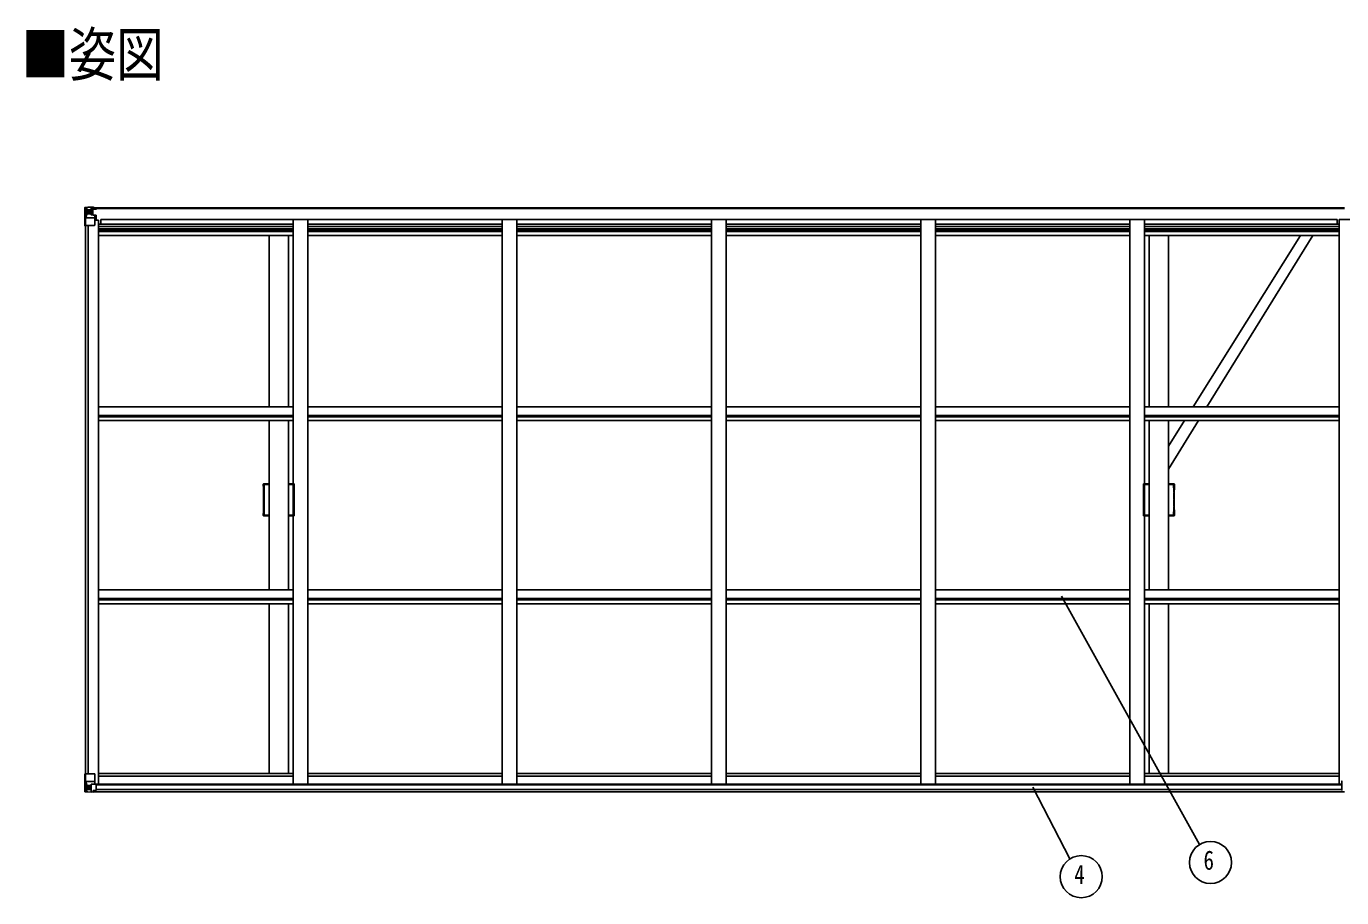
# Model space of a CAD drawing. Units: millimetres, scale not verified. Extents: x -14718 to 14718, y -10395 to 10395.
# Drawn here: x -8561 to -4060, y -63 to 2920 of the extents above; entities that cross this region are included whole.
import ezdxf
from ezdxf.enums import TextEntityAlignment as Align

# ---------------------------------------------------------------- set-up
doc = ezdxf.new("R2010")
doc.units = ezdxf.units.MM
doc.header["$LTSCALE"] = 40
for name, color, linetype in [('0-2_USER1', 3, 'Continuous'), ('0-3_YKK_11E', 7, 'Continuous'), ('0-5_YKK_13', 4, 'Continuous'), ('0-6_YKK_A1', 4, 'Continuous'), ('0-7_YKK_D', 6, 'Continuous')]:
    doc.layers.add(name, color=color, linetype=linetype)
doc.styles.add('ＭＳ ゴシック', font='')
doc.styles.get('ＭＳ ゴシック').set_extended_font_data('MS Gothic')

msp = doc.modelspace()

# ---------------------------------------------------------------- linework, layer by layer
at = {"layer": '0-3_YKK_11E'}
for p, q in [((-7748.41, 1354.08), (-7730.41, 1354.08)), ((-7745.21, 1351.88), (-7730.41, 1351.88)), ((-7664.41, 1354.08), (-7646.41, 1354.08)), ((-7664.41, 1351.88), (-7649.61, 1351.88)), ((-4736.41, 1354.08), (-4718.41, 1354.08)), ((-4733.21, 1351.88), (-4718.41, 1351.88)), ((-4652.41, 1354.08), (-4634.41, 1354.08)), ((-4652.41, 1351.88), (-4637.61, 1351.88)), ((-7730.41, 1244.08), (-7748.41, 1244.08)), ((-7730.41, 1246.28), (-7745.21, 1246.28)), ((-7649.61, 1246.28), (-7664.41, 1246.28)), ((-7646.41, 1244.08), (-7664.41, 1244.08)), ((-4718.41, 1244.08), (-4736.41, 1244.08)), ((-4718.41, 1246.28), (-4733.21, 1246.28)), ((-4637.61, 1246.28), (-4652.41, 1246.28)), ((-4634.41, 1244.08), (-4652.41, 1244.08))]:
    msp.add_line(p, q, dxfattribs=at)
for points in [[(-7747.71, 1248.78), (-7747.71, 1258.28), (-7747.81, 1258.51), (-7747.91, 1258.73), (-7747.91, 1274.43), (-7747.81, 1274.66), (-7747.71, 1274.88), (-7747.71, 1275.28), (-7747.81, 1275.51), (-7747.91, 1275.73), (-7747.91, 1298.43), (-7747.81, 1298.66), (-7747.71, 1298.88), (-7747.71, 1299.28), (-7747.81, 1299.51), (-7747.91, 1299.73), (-7747.91, 1322.43), (-7747.81, 1322.66), (-7747.71, 1322.88), (-7747.71, 1323.28), (-7747.81, 1323.51), (-7747.91, 1323.73), (-7747.91, 1339.43), (-7747.81, 1339.66), (-7747.71, 1339.88), (-7747.71, 1349.38)], [(-7647.11, 1349.38), (-7647.11, 1339.88), (-7647.01, 1339.66), (-7646.91, 1339.43), (-7646.91, 1323.73), (-7647.01, 1323.51), (-7647.11, 1323.28), (-7647.11, 1322.88), (-7647.01, 1322.66), (-7646.91, 1322.43), (-7646.91, 1299.73), (-7647.01, 1299.51), (-7647.11, 1299.28), (-7647.11, 1298.88), (-7647.01, 1298.66), (-7646.91, 1298.43), (-7646.91, 1275.73), (-7647.01, 1275.51), (-7647.11, 1275.28), (-7647.11, 1274.88), (-7647.01, 1274.66), (-7646.91, 1274.43), (-7646.91, 1258.73), (-7647.01, 1258.51), (-7647.11, 1258.28), (-7647.11, 1248.78)], [(-4735.71, 1248.78), (-4735.71, 1258.28), (-4735.81, 1258.51), (-4735.91, 1258.73), (-4735.91, 1274.43), (-4735.81, 1274.66), (-4735.71, 1274.88), (-4735.71, 1275.28), (-4735.81, 1275.51), (-4735.91, 1275.73), (-4735.91, 1298.43), (-4735.81, 1298.66), (-4735.71, 1298.88), (-4735.71, 1299.28), (-4735.81, 1299.51), (-4735.91, 1299.73), (-4735.91, 1322.43), (-4735.81, 1322.66), (-4735.71, 1322.88), (-4735.71, 1323.28), (-4735.81, 1323.51), (-4735.91, 1323.73), (-4735.91, 1339.43), (-4735.81, 1339.66), (-4735.71, 1339.88), (-4735.71, 1349.38)], [(-4635.11, 1349.38), (-4635.11, 1339.88), (-4635.01, 1339.66), (-4634.91, 1339.43), (-4634.91, 1323.73), (-4635.01, 1323.51), (-4635.11, 1323.28), (-4635.11, 1322.88), (-4635.01, 1322.66), (-4634.91, 1322.43), (-4634.91, 1299.73), (-4635.01, 1299.51), (-4635.11, 1299.28), (-4635.11, 1298.88), (-4635.01, 1298.66), (-4634.91, 1298.43), (-4634.91, 1275.73), (-4635.01, 1275.51), (-4635.11, 1275.28), (-4635.11, 1274.88), (-4635.01, 1274.66), (-4634.91, 1274.43), (-4634.91, 1258.73), (-4635.01, 1258.51), (-4635.11, 1258.28), (-4635.11, 1248.78)]]:
    msp.add_lwpolyline(points, dxfattribs=at)
for centre, radius, start, end in [((-7748.41, 1352.08), 2, 90, 181.08102), ((-10557.16, 1299.08), 2807.25, 358.91898, 1.08102), ((-7745.21, 1349.38), 2.5, 90, 180), ((-7649.61, 1349.38), 2.5, 0, 90), ((-7646.41, 1352.08), 2, 358.91898, 90), ((-4837.66, 1299.08), 2807.25, 178.91898, 181.08102), ((-4736.41, 1352.08), 2, 90, 181.08102), ((-7545.16, 1299.08), 2807.25, 358.91898, 1.08102), ((-4733.21, 1349.38), 2.5, 90, 180), ((-4637.61, 1349.38), 2.5, 0, 90), ((-4634.41, 1352.08), 2, 358.91898, 90), ((-1825.66, 1299.08), 2807.25, 178.91898, 181.08102), ((-7748.41, 1246.08), 2, 178.91898, 270), ((-7745.21, 1248.78), 2.5, 180, 270), ((-7649.61, 1248.78), 2.5, 270, 0), ((-7646.41, 1246.08), 2, 270, 1.08102), ((-4736.41, 1246.08), 2, 178.91898, 270), ((-4733.21, 1248.78), 2.5, 180, 270), ((-4637.61, 1248.78), 2.5, 270, 0), ((-4634.41, 1246.08), 2, 270, 1.08102)]:
    msp.add_arc(centre, radius, start, end, dxfattribs=at)
at = {"layer": '0-5_YKK_13'}
for p, q in [((-8361.41, 2298.83), (-8361.41, 2298.79)), ((-8360.47, 2299.83), (-8360.47, 2299.83)), ((-8360.47, 2299.78), (-8360.47, 2299.82)), ((-8351.5, 2300.21), (-8359.42, 2299.74)), ((-8358.56, 2298.77), (-8358.57, 2298.7)), ((-8358.57, 2238.12), (-8358.57, 2298.7)), ((-8354.6, 2295.33), (-8357.33, 2298.99)), ((-8339.41, 2301), (-8351.41, 2300.22)), ((-8332.91, 2301.52), (-8339.41, 2301.12)), ((-8339.41, 2275.02), (-8339.41, 2301.12)), ((-8339.41, 2300.23), (-8332.91, 2300.63)), ((-8332.91, 2299.71), (-8337.91, 2299.62)), ((-8337.41, 2296.08), (-8337.41, 2294.12)), ((-8329.41, 2296.08), (-8337.41, 2296.08)), ((-8329.41, 2296.05), (-8337.41, 2296.05)), ((-8332.91, 2300.63), (-8332.91, 2301.52)), ((-8332.91, 2300.12), (-8332.91, 2300.63)), ((-8332.91, 2300.12), (-8332.91, 2299.71)), ((-8332.91, 2299.71), (-8332.91, 2298.89)), ((-8327.91, 2299.32), (-8327.91, 2298.89)), ((-8327.61, 2299.32), (-8327.91, 2299.32)), ((-8327.61, 2299.32), (-8325.92, 2298.89)), ((-8327.41, 2295.82), (-8322.41, 2295.82)), ((-8327.41, 2294.21), (-8327.41, 2295.82)), ((-8322.41, 2296.74), (-8322.41, 2295.82)), ((-8322.41, 2295.82), (-8321.41, 2295.82)), ((-8321.41, 2295.82), (-8321.41, 2296.74)), ((-8321.41, 2295.82), (-8321.41, 2294.25)), ((-8358.02, 2265), (-8353.88, 2277.08)), ((-8358.02, 2265), (-8351.41, 2264.79)), ((-8353.74, 2291.82), (-8351.41, 2291.88)), ((-8353.74, 2278.35), (-8353.74, 2291.82)), ((-8351.41, 2278.32), (-8353.74, 2278.35)), ((-8351.41, 2291.88), (-8339.41, 2291.88)), ((-8351.41, 2278.32), (-8339.41, 2278.32)), ((-8351.41, 2278.32), (-8351.41, 2278.32)), ((-8351.41, 2264.79), (-8327.41, 2264.79)), ((-8345.93, 2284.68), (-8345.93, 2283.72)), ((-8340.41, 2291.88), (-8339.41, 2291.88)), ((-8337.91, 2295.41), (-8339.41, 2295.41)), ((-8337.91, 2291.88), (-8339.41, 2291.88)), ((-8337.91, 2278.32), (-8339.41, 2278.32)), ((-8338.58, 2274.76), (-8328.24, 2273.11)), ((-8338.58, 2274.13), (-8338.58, 2274.76)), ((-8328.24, 2272.47), (-8338.58, 2274.13)), ((-8337.41, 2295.05), (-8337.91, 2295.05)), ((-8333.91, 2290.12), (-8337.91, 2290.12)), ((-8333.91, 2281.91), (-8337.91, 2281.91)), ((-8337.8, 2293.75), (-8333.91, 2293.75)), ((-8327.41, 2294.21), (-8337.41, 2294.12)), ((-8337.41, 2293.96), (-8337.41, 2294.12)), ((-8337.41, 2294.12), (-8337.41, 2294.12)), ((-8333.91, 2274.01), (-8333.91, 2293.98)), ((-8328.24, 2273.11), (-8328.24, 2272.47)), ((-8327.96, 2273.03), (-8323.91, 2273)), ((-8327.41, 2239.12), (-8327.41, 2272.22)), ((-8322.91, 2261.12), (-8327.41, 2261.12)), ((-8322.91, 2272.99), (-8323.91, 2273)), ((-8323.91, 2271.26), (-8322.91, 2271.27)), ((-8322.91, 2256.77), (-8322.91, 2272.99)), ((-8321.41, 2294.14), (-8321.41, 2294.25)), ((-8358.57, 2238.12), (-8328.41, 2238.12)), ((-4201.17, 2204.48), (-4568.09, 1617.68)), ((-4520.87, 1617.68), (-4158.89, 2204.48)), ((-4597.67, 1570.39), (-4652.41, 1482.84)), ((-4652.41, 1404.44), (-4550.04, 1570.39)), ((-8361.41, 361.71), (-8328.41, 361.71)), ((-8361.41, 301), (-8361.41, 361.71)), ((-8358.57, 361.71), (-8358.57, 301.13)), ((-8327.41, 360.71), (-8327.41, 327.61)), ((-8358.02, 334.83), (-8351.41, 335.04)), ((-8358.02, 334.83), (-8353.88, 322.74)), ((-8351.41, 321.51), (-8353.74, 321.48)), ((-8353.74, 321.48), (-8353.74, 308.01)), ((-8351.41, 335.04), (-8327.41, 335.04)), ((-8351.41, 321.51), (-8351.41, 321.51)), ((-8339.41, 321.51), (-8351.41, 321.51)), ((-8346.89, 315.15), (-8346.89, 316.11)), ((-8339.41, 325.5), (-8332.91, 325.5)), ((-8339.41, 325.5), (-8339.41, 298.71)), ((-8328.24, 327.35), (-8338.58, 325.7)), ((-8338.58, 325.7), (-8338.58, 325.5)), ((-8335.89, 325.5), (-8328.24, 326.72)), ((-8332.91, 325.5), (-8323.91, 325.46)), ((-8328.24, 326.72), (-8328.24, 327.35)), ((-8322.91, 324.55), (-8322.91, 304.4)), ((-4059.91, 303.78), (-4059.91, 336.1)), ((-8360.47, 300.04), (-8360.47, 300)), ((-8351.5, 299.61), (-8359.42, 300.09)), ((-8358.56, 301.06), (-8358.57, 301.13)), ((-8354.6, 304.5), (-8357.33, 300.83)), ((-8353.74, 308.01), (-8351.41, 307.95)), ((-8351.41, 307.95), (-8339.41, 307.95)), ((-8339.41, 298.82), (-8351.41, 299.61)), ((-8332.91, 298.31), (-8332.91, 304.26)), ((-8323.91, 303.69), (-8332.91, 303.63)), ((-4059.91, 303.78), (-4059.91, 303.74))]:
    msp.add_line(p, q, dxfattribs=at)
for points in [[(-8361.41, 2298.79), (-8361.41, 2238.12), (-8358.57, 2238.12)], [(-8360.47, 2299.83), (-8351.41, 2300.38), (-8339.41, 2301.12)], [(-8332.91, 2300.12), (-8337.91, 2300.12), (-8337.91, 2274.65)], [(-8337.41, 2295.05), (-8329.41, 2295.05), (-8329.41, 2296.74)], [(-8347.85, 2285.64), (-8348.81, 2285.64), (-8348.81, 2286.6), (-8347.85, 2286.6)], [(-8346.89, 2287.56), (-8346.89, 2288.52), (-8345.93, 2288.52), (-8345.93, 2287.56)], [(-8345.93, 2283.72), (-8346.89, 2283.72), (-8346.89, 2284.68)], [(-8344.97, 2286.6), (-8344.01, 2286.6), (-8344.01, 2285.64), (-8344.97, 2285.64)], [(-8322.41, 2294.09), (-8337.41, 2293.96), (-8337.41, 2293.96)], [(-8327.41, 2294.21), (-8327.41, 2294.2), (-8321.41, 2294.25)], [(-8323.91, 2273), (-8323.91, 2271.26), (-8327.41, 2271.24)], [(-8346.89, 316.11), (-8345.93, 316.11), (-8345.93, 315.15)], [(-8360.47, 300), (-8351.41, 299.44), (-8332.91, 298.31)], [(-8347.85, 313.23), (-8348.81, 313.23), (-8348.81, 314.19), (-8347.85, 314.19)], [(-8345.93, 312.27), (-8345.93, 311.31), (-8346.89, 311.31), (-8346.89, 312.27)], [(-8344.97, 314.19), (-8344.01, 314.19), (-8344.01, 313.23), (-8344.97, 313.23)], [(-8322.91, 304.4), (-8322.92, 304.29), (-8332.91, 304.26)]]:
    msp.add_lwpolyline(points, dxfattribs=at)
for centre in [(-8346.41, 2286.12), (-8346.41, 313.71)]:
    msp.add_circle(centre, 5.3, dxfattribs=at)
for centre, radius, start, end in [((-8360.41, 2298.83), 0.999, 93.4424, 179.95083), ((-8360.41, 2298.83), 1, 93.50017, 180.00079), ((-8360.41, 2298.79), 0.999, 93.4424, 179.95083), ((-8359.26, 2312.44), 12.7, 269.24466, 275.10311), ((-8357.28, 2298.83), 1.28, 131.17831, 182.45895), ((-8337.41, 2296.58), 0.5, 179.99802, 269.99691), ((-8337.41, 2296.55), 0.5, 180.00109, 270.00109), ((-8347.85, 2287.56), 0.96, 270, 0), ((-8347.85, 2284.68), 0.96, 0, 90), ((-8344.97, 2287.56), 0.96, 180, 270), ((-8344.97, 2284.68), 0.96, 90, 180), ((-8338.47, 2275.69), 0.937, 182.32209, 263.26766), ((-8338.47, 2275.06), 0.937, 182.32209, 263.26766), ((-8337.41, 2293.62), 0.5, 90.52895, 180.04464), ((-8337.4, 2293.45), 0.513, 91.88028, 181.04707), ((-8328.35, 2272.18), 0.937, 2.32209, 83.26766), ((-8328.35, 2271.54), 0.937, 2.32209, 83.26766), ((-8322.27, 2301.78), 7.69, 268.96999, 276.43426), ((-8328.41, 2239.12), 1, 270, 0), ((-8328.41, 360.71), 1, 0, 90), ((-8347.85, 315.15), 0.96, 270, 0), ((-8344.97, 315.15), 0.96, 180, 270), ((-8338.47, 324.77), 0.937, 96.73234, 129.06602), ((-8328.35, 328.28), 0.937, 276.73234, 357.67791), ((-8328.35, 327.65), 0.937, 276.73234, 357.67791), ((-4058.91, 336.1), 1, 90, 180), ((-8360.41, 301.04), 0.999, 180.04917, 266.5576), ((-8360.41, 301), 0.999, 180.04917, 266.5576), ((-8360.41, 301), 1, 179.99921, 266.49983), ((-8359.26, 287.39), 12.7, 84.89689, 90.75534), ((-8357.28, 301), 1.28, 177.54105, 228.82169), ((-8347.85, 312.27), 0.96, 0, 90), ((-8344.97, 312.27), 0.96, 90, 180)]:
    msp.add_arc(centre, radius, start, end, dxfattribs=at)
for centre, major_axis, ratio, start_param, end_param in [((-8159.47, 2312.14), (201, 12.36), 0.060933, 3.1373463, 3.1378449), ((-8358.47, 2299.91), (2, 0.12), 0.060933, 3.1378449, 4.2119296), ((-8358.28, 2296.81), (-0.02, 3), 0.466854, 5.5234897, 6.1575023), ((-8357.3, 2267.35), (0.85, 2.32), 0.403757, 2.3087461, 3.2744049), ((-8356.61, 2291.74), (0.03, 5), 0.573921, 4.7320603, 5.5159136), ((-8355.15, 2278.37), (0, 3), 0.468246, 4.2703918, 4.7058971), ((-8433.16, 2291.88), (81.75, 0), 0.061163, 0, 0.0007725), ((-8357.3, 332.48), (0.85, -2.32), 0.403757, 3.0087805, 3.9744392), ((-8355.15, 321.46), (0, -3), 0.468246, 1.5772882, 2.0127935), ((-8323.91, 324.56), (1, -0.021), 0.906239, 0.0187047, 1.589501), ((-8358.47, 299.92), (2, -0.12), 0.060933, 2.0712557, 3.1453404), ((-8159.47, 287.69), (201, -12.36), 0.060933, 3.1453404, 3.145839), ((-8358.28, 303.02), (-0.02, -3), 0.466854, 0.125683, 0.7596956), ((-8356.61, 308.09), (0.03, -5), 0.573921, 0.7672717, 1.551125), ((-8433.16, 307.95), (81.75, 0), 0.061163, 6.2824128, 6.2831853), ((-8323.91, 304.39), (1, 0.012), 0.707053, 4.7036637, 6.124411)]:
    msp.add_ellipse(centre, major_axis=major_axis, ratio=ratio, start_param=start_param, end_param=end_param, dxfattribs=at)
at = {"layer": '0-6_YKK_A1'}
for p, q in [((-8337.91, 2298.89), (-4049.91, 2298.89)), ((-8337.91, 2296.74), (-4049.91, 2296.74)), ((-8327.41, 2256.77), (-8314.41, 2256.77)), ((-8314.41, 2256.77), (-8314.41, 325.69)), ((-8306.91, 2243.09), (-8306.91, 2258.6)), ((-8306.91, 2258.6), (-4075.91, 2258.6)), ((-7648.41, 2258.59), (-7648.41, 325.69)), ((-7598.41, 2258.59), (-7598.41, 325.69)), ((-6932.41, 2258.59), (-6932.41, 325.69)), ((-6882.41, 2258.59), (-6882.41, 325.69)), ((-6216.41, 2258.59), (-6216.41, 325.69)), ((-6166.41, 2258.59), (-6166.41, 325.69)), ((-5500.41, 2258.59), (-5500.41, 325.69)), ((-5450.41, 2258.59), (-5450.41, 325.69)), ((-4784.41, 2258.59), (-4784.41, 325.69)), ((-4734.41, 2258.59), (-4734.41, 325.69)), ((-4075.91, 2243.09), (-4075.91, 2258.6)), ((-4068.41, 2258.59), (-4068.41, 325.69)), ((-4068.41, 2258.59), (-4018.41, 2258.59)), ((-8359.41, 2238.12), (-8359.41, 361.71)), ((-8349.71, 2238.12), (-8349.71, 361.71)), ((-8314.41, 2243.09), (-7648.41, 2243.09)), ((-8314.41, 2234.69), (-7648.41, 2234.69)), ((-8314.41, 2226.49), (-7648.41, 2226.49)), ((-8314.41, 2222.57), (-7648.41, 2222.57)), ((-8314.41, 2217.49), (-7648.41, 2217.49)), ((-7598.41, 2243.09), (-6932.41, 2243.09)), ((-7598.41, 2234.69), (-6932.41, 2234.69)), ((-7598.41, 2226.49), (-6932.41, 2226.49)), ((-7598.41, 2222.57), (-6932.41, 2222.57)), ((-7598.41, 2217.49), (-6932.41, 2217.49)), ((-6882.41, 2243.09), (-6216.41, 2243.09)), ((-6882.41, 2234.69), (-6216.41, 2234.69)), ((-6882.41, 2226.49), (-6216.41, 2226.49)), ((-6882.41, 2222.57), (-6216.41, 2222.57)), ((-6882.41, 2217.49), (-6216.41, 2217.49)), ((-6166.41, 2243.09), (-5500.41, 2243.09)), ((-6166.41, 2234.69), (-5500.41, 2234.69)), ((-6166.41, 2226.49), (-5500.41, 2226.49)), ((-6166.41, 2222.57), (-5500.41, 2222.57)), ((-6166.41, 2217.49), (-5500.41, 2217.49)), ((-5450.41, 2243.09), (-4784.41, 2243.09)), ((-5450.41, 2234.69), (-4784.41, 2234.69)), ((-5450.41, 2226.49), (-4784.41, 2226.49)), ((-5450.41, 2222.57), (-4784.41, 2222.57)), ((-5450.41, 2217.49), (-4784.41, 2217.49)), ((-4734.41, 2243.09), (-4068.41, 2243.09)), ((-4734.41, 2234.69), (-4068.41, 2234.69)), ((-4734.41, 2226.49), (-4068.41, 2226.49)), ((-4734.41, 2222.57), (-4068.41, 2222.57)), ((-4734.41, 2217.49), (-4068.41, 2217.49)), ((-8314.41, 2204.48), (-7648.41, 2204.48)), ((-7730.41, 2204.48), (-7730.41, 1617.68)), ((-7664.41, 2204.48), (-7664.41, 1617.68)), ((-7598.41, 2204.48), (-6932.41, 2204.48)), ((-6882.41, 2204.48), (-6216.41, 2204.48)), ((-6166.41, 2204.48), (-5500.41, 2204.48)), ((-5450.41, 2204.48), (-4784.41, 2204.48)), ((-4734.41, 2204.48), (-4068.41, 2204.48)), ((-4718.41, 2204.48), (-4718.41, 1617.68)), ((-4652.41, 2204.48), (-4652.41, 1617.68)), ((-8314.38, 1617.68), (-7648.41, 1617.68)), ((-8314.38, 1587.94), (-7648.41, 1587.94)), ((-8314.38, 1583.4), (-7648.41, 1583.4)), ((-7598.38, 1617.68), (-6932.41, 1617.68)), ((-7598.38, 1587.94), (-6932.41, 1587.94)), ((-7598.38, 1583.4), (-6932.41, 1583.4)), ((-6882.38, 1617.68), (-6216.41, 1617.68)), ((-6882.38, 1587.94), (-6216.41, 1587.94)), ((-6882.38, 1583.4), (-6216.41, 1583.4)), ((-6166.38, 1617.68), (-5500.41, 1617.68)), ((-6166.38, 1587.94), (-5500.41, 1587.94)), ((-6166.38, 1583.4), (-5500.41, 1583.4)), ((-5450.41, 1617.68), (-4784.41, 1617.68)), ((-5450.41, 1587.94), (-4784.41, 1587.94)), ((-5450.41, 1583.4), (-4784.41, 1583.4)), ((-4734.41, 1617.68), (-4068.41, 1617.68)), ((-4734.41, 1587.94), (-4068.41, 1587.94)), ((-4734.41, 1583.4), (-4068.41, 1583.4)), ((-8314.38, 1570.39), (-7648.41, 1570.39)), ((-7730.41, 1570.39), (-7730.41, 990.55)), ((-7664.41, 1570.39), (-7664.41, 990.55)), ((-7598.38, 1570.39), (-6932.41, 1570.39)), ((-6882.38, 1570.39), (-6216.41, 1570.39)), ((-6166.38, 1570.39), (-5500.41, 1570.39)), ((-5450.41, 1570.39), (-4784.41, 1570.39)), ((-4734.41, 1570.39), (-4068.41, 1570.39)), ((-4718.41, 1569.39), (-4718.41, 990.55)), ((-4652.41, 1570.39), (-4652.41, 990.55)), ((-8314.38, 990.55), (-7648.41, 990.55)), ((-7598.38, 990.55), (-6932.41, 990.55)), ((-6882.38, 990.55), (-6216.41, 990.55)), ((-6166.38, 990.55), (-5500.41, 990.55)), ((-5450.41, 990.55), (-4784.41, 990.55)), ((-4734.41, 990.55), (-4068.41, 990.55)), ((-8314.38, 960.81), (-7648.41, 960.81)), ((-8314.38, 956.26), (-7648.41, 956.26)), ((-7598.38, 960.81), (-6932.41, 960.81)), ((-7598.38, 956.26), (-6932.41, 956.26)), ((-6882.38, 960.81), (-6216.41, 960.81)), ((-6882.38, 956.26), (-6216.41, 956.26)), ((-6166.38, 960.81), (-5500.41, 960.81)), ((-6166.38, 956.26), (-5500.41, 956.26)), ((-5450.41, 960.81), (-4784.41, 960.81)), ((-5450.41, 956.26), (-4784.41, 956.26)), ((-4734.41, 960.81), (-4068.41, 960.81)), ((-4734.41, 956.26), (-4068.41, 956.26)), ((-8314.38, 943.25), (-7648.41, 943.25)), ((-7730.41, 943.25), (-7730.41, 361.86)), ((-7664.41, 943.25), (-7664.41, 361.86)), ((-7598.38, 943.25), (-6932.41, 943.25)), ((-6882.38, 943.25), (-6216.41, 943.25)), ((-6166.38, 943.25), (-5500.41, 943.25)), ((-5450.41, 943.25), (-4784.41, 943.25)), ((-4734.41, 943.25), (-4068.41, 943.25)), ((-4718.41, 943.25), (-4718.41, 361.86)), ((-4652.41, 943.25), (-4652.41, 361.86)), ((-8314.41, 361.86), (-7648.41, 361.86)), ((-7598.41, 361.86), (-6932.41, 361.86)), ((-6882.41, 361.86), (-6216.41, 361.86)), ((-6166.41, 361.86), (-5500.41, 361.86)), ((-5450.41, 361.86), (-4784.41, 361.86)), ((-4734.41, 361.86), (-4068.41, 361.86)), ((-8334.67, 325.69), (-4059.91, 325.69)), ((-8322.91, 323.43), (-4059.91, 323.43)), ((-8314.41, 353.51), (-7648.41, 353.51)), ((-7598.41, 353.51), (-6932.41, 353.51)), ((-6882.41, 353.51), (-6216.41, 353.51)), ((-6166.41, 353.51), (-5500.41, 353.51)), ((-5450.41, 353.51), (-4784.41, 353.51)), ((-4734.41, 353.51), (-4068.41, 353.51)), ((-8332.91, 299.91), (-4049.91, 299.91)), ((-8322.91, 307.81), (-4059.91, 307.81))]:
    msp.add_line(p, q, dxfattribs=at)
at = {"layer": '0-7_YKK_D'}
for p, q in [((-5019.25, 968.8), (-4546.39, 119.25)), ((-5117.41, 315.03), (-4990.24, 69.63))]:
    msp.add_line(p, q, dxfattribs=at)
for centre in [(-4508.84, 57.82), (-4951.17, 9.15)]:
    msp.add_circle(centre, 72, dxfattribs=at)

# ---------------------------------------------------------------- texts
at = {"layer": '0-2_USER1', "style": 'ＭＳ ゴシック', "width": 0.8}
msp.add_text('■姿図', height=148.5, dxfattribs=at).set_placement((-8577.62, 2705.38), align=Align.BOTTOM_LEFT)
at = {"layer": '0-7_YKK_D', "style": 'ＭＳ ゴシック', "width": 0.8}
for s, p in [('6', (-4532.84, 12.82)), ('4', (-4975.17, -35.85))]:
    msp.add_text(s, height=65.98, dxfattribs=at).set_placement(p, align=Align.BOTTOM_LEFT)

doc.saveas('drawing.dxf')
